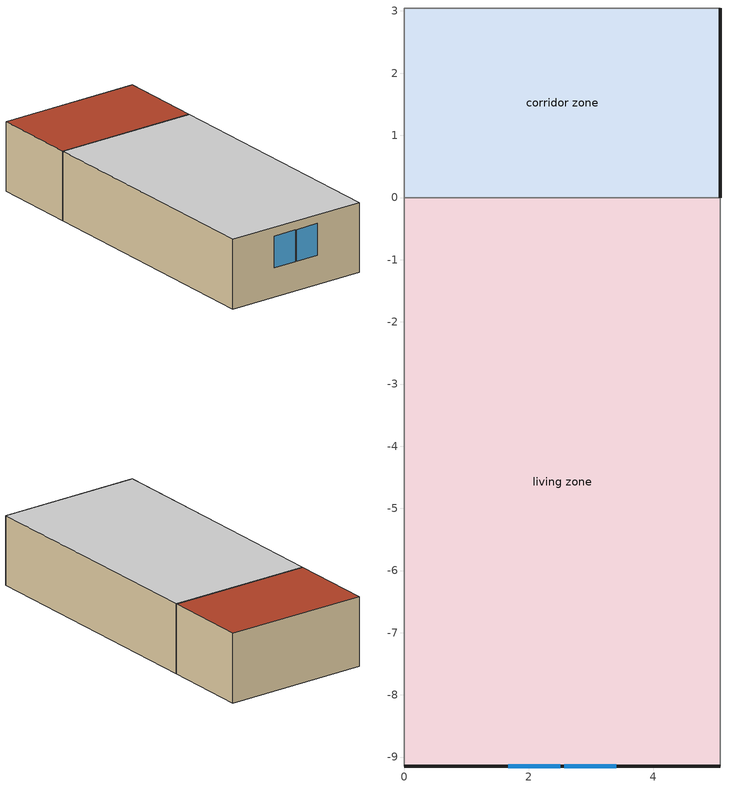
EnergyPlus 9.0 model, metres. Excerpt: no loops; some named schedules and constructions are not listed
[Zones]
corridor zone
 floor foundation (FloorFndGrndUnfinSlab): 0,0 0,3.05 5.08,3.05 5.08,0 z0
 wall outside (WallExtUninsUnfin): 5.08,0 5.08,3.05 z0:2.44
 wall adiabatic (WallIntUnfinUninsUnfin): 0,0 5.08,0 / 5.08,3.05 0,3.05 z0:2.44
 wall adiabatic (Adiabatic): 0,3.05 0,0 z0:2.44
 roof outside (RoofUnfinUninsExt 1): 5.08,0 5.08,3.05 0,3.05 0,0 z2.44
living zone
 floor foundation (FloorFndGrndFinSlab): 0,-9.14 0,0 5.08,0 5.08,-9.14 z0
 wall outside (WallExtInsFin): 0,-9.14 5.08,-9.14 z0:2.44
 wall adiabatic (WallIntFinUninsFin): 5.08,-9.14 5.08,0 0,0 0,-9.14 z0:2.44
 window (WindowConstruction): 1.67,-9.14 2.51,-9.14 / 2.57,-9.14 3.41,-9.14 z1.02:2.13
 ceiling adiabatic (RoofUnfinUninsExt 1): 5.08,-9.14 5.08,0 0,0 0,-9.14 z2.44
[Schedule:Week:Daily]
residential gas fireplace schedule Week Rule - Aug5-Aug25: residential gas fireplace schedule allday8, residential gas fireplace schedule allday8, residential gas fireplace schedule allday8, residential gas fireplace schedule allday8, residential gas fireplace schedule allday8, residential gas fireplace schedule allday8, residential gas fireplace schedule allday8, Schedule Day 53, residential gas fireplace schedule summer design, residential gas fireplace schedule winter design, Schedule Day 53, Schedule Day 53
residential gas fireplace schedule Week Rule - Aug26-Sep1: residential gas fireplace schedule allday8, residential gas fireplace schedule allday8, residential gas fireplace schedule allday8, residential gas fireplace schedule allday8, residential gas fireplace schedule allday8, residential gas fireplace schedule allday8, residential gas fireplace schedule allday9, Schedule Day 53, residential gas fireplace schedule summer design, residential gas fireplace schedule winter design, Schedule Day 53, Schedule Day 53
residential gas fireplace schedule Week Rule - Sep2-Sep29: residential gas fireplace schedule allday9, residential gas fireplace schedule allday9, residential gas fireplace schedule allday9, residential gas fireplace schedule allday9, residential gas fireplace schedule allday9, residential gas fireplace schedule allday9, residential gas fireplace schedule allday9, Schedule Day 53, residential gas fireplace schedule summer design, residential gas fireplace schedule winter design, Schedule Day 53, Schedule Day 53
residential gas fireplace schedule Week Rule - Sep30-Oct6: residential gas fireplace schedule allday9, residential gas fireplace schedule allday10, residential gas fireplace schedule allday10, residential gas fireplace schedule allday10, residential gas fireplace schedule allday10, residential gas fireplace schedule allday10, residential gas fireplace schedule allday10, Schedule Day 53, residential gas fireplace schedule summer design, residential gas fireplace schedule winter design, Schedule Day 53, Schedule Day 53
residential gas fireplace schedule Week Rule - Oct7-Oct27: residential gas fireplace schedule allday10, residential gas fireplace schedule allday10, residential gas fireplace schedule allday10, residential gas fireplace schedule allday10, residential gas fireplace schedule allday10, residential gas fireplace schedule allday10, residential gas fireplace schedule allday10, Schedule Day 53, residential gas fireplace schedule summer design, residential gas fireplace schedule winter design, Schedule Day 53, Schedule Day 53
residential gas fireplace schedule Week Rule - Oct28-Nov3: residential gas fireplace schedule allday10, residential gas fireplace schedule allday10, residential gas fireplace schedule allday10, residential gas fireplace schedule allday10, residential gas fireplace schedule allday11, residential gas fireplace schedule allday11, residential gas fireplace schedule allday11, Schedule Day 53, residential gas fireplace schedule summer design, residential gas fireplace schedule winter design, Schedule Day 53, Schedule Day 53
residential gas fireplace schedule Week Rule - Nov4-Nov24: residential gas fireplace schedule allday11, residential gas fireplace schedule allday11, residential gas fireplace schedule allday11, residential gas fireplace schedule allday11, residential gas fireplace schedule allday11, residential gas fireplace schedule allday11, residential gas fireplace schedule allday11, Schedule Day 53, residential gas fireplace schedule summer design, residential gas fireplace schedule winter design, Schedule Day 53, Schedule Day 53
residential gas fireplace schedule Week Rule - Nov25-Dec1: residential gas fireplace schedule allday11, residential gas fireplace schedule allday11, residential gas fireplace schedule allday11, residential gas fireplace schedule allday11, residential gas fireplace schedule allday11, residential gas fireplace schedule allday11, residential gas fireplace schedule allday12, Schedule Day 53, residential gas fireplace schedule summer design, residential gas fireplace schedule winter design, Schedule Day 53, Schedule Day 53
residential gas fireplace schedule Week Rule - Dec2-Dec31: residential gas fireplace schedule allday12, residential gas fireplace schedule allday12, residential gas fireplace schedule allday12, residential gas fireplace schedule allday12, residential gas fireplace schedule allday12, residential gas fireplace schedule allday12, residential gas fireplace schedule allday12, Schedule Day 53, residential gas fireplace schedule summer design, residential gas fireplace schedule winter design, Schedule Day 53, Schedule Day 53
residential gas grill schedule Week Rule - Jan1-Jan6: Schedule Day 56, residential gas grill schedule allday1, residential gas grill schedule allday1, residential gas grill schedule allday1, residential gas grill schedule allday1, residential gas grill schedule allday1, residential gas grill schedule allday1, Schedule Day 56, residential gas grill schedule summer design, residential gas grill schedule winter design, Schedule Day 56, Schedule Day 56
residential gas grill schedule Week Rule - Jan7-Jan27: residential gas grill schedule allday1, residential gas grill schedule allday1, residential gas grill schedule allday1, residential gas grill schedule allday1, residential gas grill schedule allday1, residential gas grill schedule allday1, residential gas grill schedule allday1, Schedule Day 56, residential gas grill schedule summer design, residential gas grill schedule winter design, Schedule Day 56, Schedule Day 56
residential gas grill schedule Week Rule - Jan28-Feb3: residential gas grill schedule allday1, residential gas grill schedule allday1, residential gas grill schedule allday1, residential gas grill schedule allday1, residential gas grill schedule allday2, residential gas grill schedule allday2, residential gas grill schedule allday2, Schedule Day 56, residential gas grill schedule summer design, residential gas grill schedule winter design, Schedule Day 56, Schedule Day 56
residential gas grill schedule Week Rule - Feb4-Feb24: residential gas grill schedule allday2, residential gas grill schedule allday2, residential gas grill schedule allday2, residential gas grill schedule allday2, residential gas grill schedule allday2, residential gas grill schedule allday2, residential gas grill schedule allday2, Schedule Day 56, residential gas grill schedule summer design, residential gas grill schedule winter design, Schedule Day 56, Schedule Day 56
residential gas grill schedule Week Rule - Feb25-Mar3: residential gas grill schedule allday2, residential gas grill schedule allday2, residential gas grill schedule allday2, residential gas grill schedule allday2, residential gas grill schedule allday3, residential gas grill schedule allday3, residential gas grill schedule allday3, Schedule Day 56, residential gas grill schedule summer design, residential gas grill schedule winter design, Schedule Day 56, Schedule Day 56
residential gas grill schedule Week Rule - Mar4-Mar31: residential gas grill schedule allday3, residential gas grill schedule allday3, residential gas grill schedule allday3, residential gas grill schedule allday3, residential gas grill schedule allday3, residential gas grill schedule allday3, residential gas grill schedule allday3, Schedule Day 56, residential gas grill schedule summer design, residential gas grill schedule winter design, Schedule Day 56, Schedule Day 56
residential gas grill schedule Week Rule - Apr1-Apr28: residential gas grill schedule allday4, residential gas grill schedule allday4, residential gas grill schedule allday4, residential gas grill schedule allday4, residential gas grill schedule allday4, residential gas grill schedule allday4, residential gas grill schedule allday4, Schedule Day 56, residential gas grill schedule summer design, residential gas grill schedule winter design, Schedule Day 56, Schedule Day 56
residential gas grill schedule Week Rule - Apr29-May5: residential gas grill schedule allday4, residential gas grill schedule allday4, residential gas grill schedule allday5, residential gas grill schedule allday5, residential gas grill schedule allday5, residential gas grill schedule allday5, residential gas grill schedule allday5, Schedule Day 56, residential gas grill schedule summer design, residential gas grill schedule winter design, Schedule Day 56, Schedule Day 56
residential gas grill schedule Week Rule - May6-May26: residential gas grill schedule allday5, residential gas grill schedule allday5, residential gas grill schedule allday5, residential gas grill schedule allday5, residential gas grill schedule allday5, residential gas grill schedule allday5, residential gas grill schedule allday5, Schedule Day 56, residential gas grill schedule summer design, residential gas grill schedule winter design, Schedule Day 56, Schedule Day 56
residential gas grill schedule Week Rule - May27-Jun2: residential gas grill schedule allday5, residential gas grill schedule allday5, residential gas grill schedule allday5, residential gas grill schedule allday5, residential gas grill schedule allday5, residential gas grill schedule allday6, residential gas grill schedule allday6, Schedule Day 56, residential gas grill schedule summer design, residential gas grill schedule winter design, Schedule Day 56, Schedule Day 56
residential gas grill schedule Week Rule - Jun3-Jun30: residential gas grill schedule allday6, residential gas grill schedule allday6, residential gas grill schedule allday6, residential gas grill schedule allday6, residential gas grill schedule allday6, residential gas grill schedule allday6, residential gas grill schedule allday6, Schedule Day 56, residential gas grill schedule summer design, residential gas grill schedule winter design, Schedule Day 56, Schedule Day 56
residential gas grill schedule Week Rule - Jul1-Jul28: residential gas grill schedule allday7, residential gas grill schedule allday7, residential gas grill schedule allday7, residential gas grill schedule allday7, residential gas grill schedule allday7, residential gas grill schedule allday7, residential gas grill schedule allday7, Schedule Day 56, residential gas grill schedule summer design, residential gas grill schedule winter design, Schedule Day 56, Schedule Day 56
residential gas grill schedule Week Rule - Jul29-Aug4: residential gas grill schedule allday7, residential gas grill schedule allday7, residential gas grill schedule allday7, residential gas grill schedule allday8, residential gas grill schedule allday8, residential gas grill schedule allday8, residential gas grill schedule allday8, Schedule Day 56, residential gas grill schedule summer design, residential gas grill schedule winter design, Schedule Day 56, Schedule Day 56
residential gas grill schedule Week Rule - Aug5-Aug25: residential gas grill schedule allday8, residential gas grill schedule allday8, residential gas grill schedule allday8, residential gas grill schedule allday8, residential gas grill schedule allday8, residential gas grill schedule allday8, residential gas grill schedule allday8, Schedule Day 56, residential gas grill schedule summer design, residential gas grill schedule winter design, Schedule Day 56, Schedule Day 56
residential gas grill schedule Week Rule - Aug26-Sep1: residential gas grill schedule allday8, residential gas grill schedule allday8, residential gas grill schedule allday8, residential gas grill schedule allday8, residential gas grill schedule allday8, residential gas grill schedule allday8, residential gas grill schedule allday9, Schedule Day 56, residential gas grill schedule summer design, residential gas grill schedule winter design, Schedule Day 56, Schedule Day 56
residential gas grill schedule Week Rule - Sep2-Sep29: residential gas grill schedule allday9, residential gas grill schedule allday9, residential gas grill schedule allday9, residential gas grill schedule allday9, residential gas grill schedule allday9, residential gas grill schedule allday9, residential gas grill schedule allday9, Schedule Day 56, residential gas grill schedule summer design, residential gas grill schedule winter design, Schedule Day 56, Schedule Day 56
residential gas grill schedule Week Rule - Sep30-Oct6: residential gas grill schedule allday9, residential gas grill schedule allday10, residential gas grill schedule allday10, residential gas grill schedule allday10, residential gas grill schedule allday10, residential gas grill schedule allday10, residential gas grill schedule allday10, Schedule Day 56, residential gas grill schedule summer design, residential gas grill schedule winter design, Schedule Day 56, Schedule Day 56
residential gas grill schedule Week Rule - Oct7-Oct27: residential gas grill schedule allday10, residential gas grill schedule allday10, residential gas grill schedule allday10, residential gas grill schedule allday10, residential gas grill schedule allday10, residential gas grill schedule allday10, residential gas grill schedule allday10, Schedule Day 56, residential gas grill schedule summer design, residential gas grill schedule winter design, Schedule Day 56, Schedule Day 56
residential gas grill schedule Week Rule - Oct28-Nov3: residential gas grill schedule allday10, residential gas grill schedule allday10, residential gas grill schedule allday10, residential gas grill schedule allday10, residential gas grill schedule allday11, residential gas grill schedule allday11, residential gas grill schedule allday11, Schedule Day 56, residential gas grill schedule summer design, residential gas grill schedule winter design, Schedule Day 56, Schedule Day 56
residential gas grill schedule Week Rule - Nov4-Nov24: residential gas grill schedule allday11, residential gas grill schedule allday11, residential gas grill schedule allday11, residential gas grill schedule allday11, residential gas grill schedule allday11, residential gas grill schedule allday11, residential gas grill schedule allday11, Schedule Day 56, residential gas grill schedule summer design, residential gas grill schedule winter design, Schedule Day 56, Schedule Day 56
residential gas grill schedule Week Rule - Nov25-Dec1: residential gas grill schedule allday11, residential gas grill schedule allday11, residential gas grill schedule allday11, residential gas grill schedule allday11, residential gas grill schedule allday11, residential gas grill schedule allday11, residential gas grill schedule allday12, Schedule Day 56, residential gas grill schedule summer design, residential gas grill schedule winter design, Schedule Day 56, Schedule Day 56
residential gas grill schedule Week Rule - Dec2-Dec31: residential gas grill schedule allday12, residential gas grill schedule allday12, residential gas grill schedule allday12, residential gas grill schedule allday12, residential gas grill schedule allday12, residential gas grill schedule allday12, residential gas grill schedule allday12, Schedule Day 56, residential gas grill schedule summer design, residential gas grill schedule winter design, Schedule Day 56, Schedule Day 56
residential gas lighting schedule Week Rule - Jan1-Jan6: Schedule Day 59, residential gas lighting schedule allday1, residential gas lighting schedule allday1, residential gas lighting schedule allday1, residential gas lighting schedule allday1, residential gas lighting schedule allday1, residential gas lighting schedule allday1, Schedule Day 59, residential gas lighting schedule summer design, residential gas lighting schedule winter design, Schedule Day 59, Schedule Day 59
residential gas lighting schedule Week Rule - Jan7-Jan27: residential gas lighting schedule allday1, residential gas lighting schedule allday1, residential gas lighting schedule allday1, residential gas lighting schedule allday1, residential gas lighting schedule allday1, residential gas lighting schedule allday1, residential gas lighting schedule allday1, Schedule Day 59, residential gas lighting schedule summer design, residential gas lighting schedule winter design, Schedule Day 59, Schedule Day 59
residential gas lighting schedule Week Rule - Jan28-Feb3: residential gas lighting schedule allday1, residential gas lighting schedule allday1, residential gas lighting schedule allday1, residential gas lighting schedule allday1, residential gas lighting schedule allday2, residential gas lighting schedule allday2, residential gas lighting schedule allday2, Schedule Day 59, residential gas lighting schedule summer design, residential gas lighting schedule winter design, Schedule Day 59, Schedule Day 59
residential gas lighting schedule Week Rule - Feb4-Feb24: residential gas lighting schedule allday2, residential gas lighting schedule allday2, residential gas lighting schedule allday2, residential gas lighting schedule allday2, residential gas lighting schedule allday2, residential gas lighting schedule allday2, residential gas lighting schedule allday2, Schedule Day 59, residential gas lighting schedule summer design, residential gas lighting schedule winter design, Schedule Day 59, Schedule Day 59
residential gas lighting schedule Week Rule - Feb25-Mar3: residential gas lighting schedule allday2, residential gas lighting schedule allday2, residential gas lighting schedule allday2, residential gas lighting schedule allday2, residential gas lighting schedule allday3, residential gas lighting schedule allday3, residential gas lighting schedule allday3, Schedule Day 59, residential gas lighting schedule summer design, residential gas lighting schedule winter design, Schedule Day 59, Schedule Day 59
residential gas lighting schedule Week Rule - Mar4-Mar31: residential gas lighting schedule allday3, residential gas lighting schedule allday3, residential gas lighting schedule allday3, residential gas lighting schedule allday3, residential gas lighting schedule allday3, residential gas lighting schedule allday3, residential gas lighting schedule allday3, Schedule Day 59, residential gas lighting schedule summer design, residential gas lighting schedule winter design, Schedule Day 59, Schedule Day 59
residential gas lighting schedule Week Rule - Apr1-Apr28: residential gas lighting schedule allday4, residential gas lighting schedule allday4, residential gas lighting schedule allday4, residential gas lighting schedule allday4, residential gas lighting schedule allday4, residential gas lighting schedule allday4, residential gas lighting schedule allday4, Schedule Day 59, residential gas lighting schedule summer design, residential gas lighting schedule winter design, Schedule Day 59, Schedule Day 59
residential gas lighting schedule Week Rule - Apr29-May5: residential gas lighting schedule allday4, residential gas lighting schedule allday4, residential gas lighting schedule allday5, residential gas lighting schedule allday5, residential gas lighting schedule allday5, residential gas lighting schedule allday5, residential gas lighting schedule allday5, Schedule Day 59, residential gas lighting schedule summer design, residential gas lighting schedule winter design, Schedule Day 59, Schedule Day 59
residential gas lighting schedule Week Rule - May6-May26: residential gas lighting schedule allday5, residential gas lighting schedule allday5, residential gas lighting schedule allday5, residential gas lighting schedule allday5, residential gas lighting schedule allday5, residential gas lighting schedule allday5, residential gas lighting schedule allday5, Schedule Day 59, residential gas lighting schedule summer design, residential gas lighting schedule winter design, Schedule Day 59, Schedule Day 59
residential gas lighting schedule Week Rule - May27-Jun2: residential gas lighting schedule allday5, residential gas lighting schedule allday5, residential gas lighting schedule allday5, residential gas lighting schedule allday5, residential gas lighting schedule allday5, residential gas lighting schedule allday6, residential gas lighting schedule allday6, Schedule Day 59, residential gas lighting schedule summer design, residential gas lighting schedule winter design, Schedule Day 59, Schedule Day 59
residential gas lighting schedule Week Rule - Jun3-Jun30: residential gas lighting schedule allday6, residential gas lighting schedule allday6, residential gas lighting schedule allday6, residential gas lighting schedule allday6, residential gas lighting schedule allday6, residential gas lighting schedule allday6, residential gas lighting schedule allday6, Schedule Day 59, residential gas lighting schedule summer design, residential gas lighting schedule winter design, Schedule Day 59, Schedule Day 59
residential gas lighting schedule Week Rule - Jul1-Jul28: residential gas lighting schedule allday7, residential gas lighting schedule allday7, residential gas lighting schedule allday7, residential gas lighting schedule allday7, residential gas lighting schedule allday7, residential gas lighting schedule allday7, residential gas lighting schedule allday7, Schedule Day 59, residential gas lighting schedule summer design, residential gas lighting schedule winter design, Schedule Day 59, Schedule Day 59
residential gas lighting schedule Week Rule - Jul29-Aug4: residential gas lighting schedule allday7, residential gas lighting schedule allday7, residential gas lighting schedule allday7, residential gas lighting schedule allday8, residential gas lighting schedule allday8, residential gas lighting schedule allday8, residential gas lighting schedule allday8, Schedule Day 59, residential gas lighting schedule summer design, residential gas lighting schedule winter design, Schedule Day 59, Schedule Day 59
residential gas lighting schedule Week Rule - Aug5-Aug25: residential gas lighting schedule allday8, residential gas lighting schedule allday8, residential gas lighting schedule allday8, residential gas lighting schedule allday8, residential gas lighting schedule allday8, residential gas lighting schedule allday8, residential gas lighting schedule allday8, Schedule Day 59, residential gas lighting schedule summer design, residential gas lighting schedule winter design, Schedule Day 59, Schedule Day 59
residential gas lighting schedule Week Rule - Aug26-Sep1: residential gas lighting schedule allday8, residential gas lighting schedule allday8, residential gas lighting schedule allday8, residential gas lighting schedule allday8, residential gas lighting schedule allday8, residential gas lighting schedule allday8, residential gas lighting schedule allday9, Schedule Day 59, residential gas lighting schedule summer design, residential gas lighting schedule winter design, Schedule Day 59, Schedule Day 59
residential gas lighting schedule Week Rule - Sep2-Sep29: residential gas lighting schedule allday9, residential gas lighting schedule allday9, residential gas lighting schedule allday9, residential gas lighting schedule allday9, residential gas lighting schedule allday9, residential gas lighting schedule allday9, residential gas lighting schedule allday9, Schedule Day 59, residential gas lighting schedule summer design, residential gas lighting schedule winter design, Schedule Day 59, Schedule Day 59
residential gas lighting schedule Week Rule - Sep30-Oct6: residential gas lighting schedule allday9, residential gas lighting schedule allday10, residential gas lighting schedule allday10, residential gas lighting schedule allday10, residential gas lighting schedule allday10, residential gas lighting schedule allday10, residential gas lighting schedule allday10, Schedule Day 59, residential gas lighting schedule summer design, residential gas lighting schedule winter design, Schedule Day 59, Schedule Day 59
residential gas lighting schedule Week Rule - Oct7-Oct27: residential gas lighting schedule allday10, residential gas lighting schedule allday10, residential gas lighting schedule allday10, residential gas lighting schedule allday10, residential gas lighting schedule allday10, residential gas lighting schedule allday10, residential gas lighting schedule allday10, Schedule Day 59, residential gas lighting schedule summer design, residential gas lighting schedule winter design, Schedule Day 59, Schedule Day 59
residential gas lighting schedule Week Rule - Oct28-Nov3: residential gas lighting schedule allday10, residential gas lighting schedule allday10, residential gas lighting schedule allday10, residential gas lighting schedule allday10, residential gas lighting schedule allday11, residential gas lighting schedule allday11, residential gas lighting schedule allday11, Schedule Day 59, residential gas lighting schedule summer design, residential gas lighting schedule winter design, Schedule Day 59, Schedule Day 59
residential gas lighting schedule Week Rule - Nov4-Nov24: residential gas lighting schedule allday11, residential gas lighting schedule allday11, residential gas lighting schedule allday11, residential gas lighting schedule allday11, residential gas lighting schedule allday11, residential gas lighting schedule allday11, residential gas lighting schedule allday11, Schedule Day 59, residential gas lighting schedule summer design, residential gas lighting schedule winter design, Schedule Day 59, Schedule Day 59
residential gas lighting schedule Week Rule - Nov25-Dec1: residential gas lighting schedule allday11, residential gas lighting schedule allday11, residential gas lighting schedule allday11, residential gas lighting schedule allday11, residential gas lighting schedule allday11, residential gas lighting schedule allday11, residential gas lighting schedule allday12, Schedule Day 59, residential gas lighting schedule summer design, residential gas lighting schedule winter design, Schedule Day 59, Schedule Day 59
residential gas lighting schedule Week Rule - Dec2-Dec31: residential gas lighting schedule allday12, residential gas lighting schedule allday12, residential gas lighting schedule allday12, residential gas lighting schedule allday12, residential gas lighting schedule allday12, residential gas lighting schedule allday12, residential gas lighting schedule allday12, Schedule Day 59, residential gas lighting schedule summer design, residential gas lighting schedule winter design, Schedule Day 59, Schedule Day 59
residential hot water distribution schedule Week Rule - Jan1-Jan6: Schedule Day 9, residential hot water distribution schedule allday1, residential hot water distribution schedule allday1, residential hot water distribution schedule allday1, residential hot water distribution schedule allday1, residential hot water distribution schedule allday1, residential hot water distribution schedule allday1, Schedule Day 9, Schedule Day 9, Schedule Day 9, Schedule Day 9, Schedule Day 9
residential hot water distribution schedule Week Rule - Jan7-Jan27: residential hot water distribution schedule allday1, residential hot water distribution schedule allday1, residential hot water distribution schedule allday1, residential hot water distribution schedule allday1, residential hot water distribution schedule allday1, residential hot water distribution schedule allday1, residential hot water distribution schedule allday1, Schedule Day 9, Schedule Day 9, Schedule Day 9, Schedule Day 9, Schedule Day 9
residential hot water distribution schedule Week Rule - Jan28-Feb3: residential hot water distribution schedule allday1, residential hot water distribution schedule allday1, residential hot water distribution schedule allday1, residential hot water distribution schedule allday1, residential hot water distribution schedule allday2, residential hot water distribution schedule allday2, residential hot water distribution schedule allday2, Schedule Day 9, Schedule Day 9, Schedule Day 9, Schedule Day 9, Schedule Day 9
residential hot water distribution schedule Week Rule - Feb4-Feb24: residential hot water distribution schedule allday2, residential hot water distribution schedule allday2, residential hot water distribution schedule allday2, residential hot water distribution schedule allday2, residential hot water distribution schedule allday2, residential hot water distribution schedule allday2, residential hot water distribution schedule allday2, Schedule Day 9, Schedule Day 9, Schedule Day 9, Schedule Day 9, Schedule Day 9
residential hot water distribution schedule Week Rule - Feb25-Mar3: residential hot water distribution schedule allday2, residential hot water distribution schedule allday2, residential hot water distribution schedule allday2, residential hot water distribution schedule allday2, residential hot water distribution schedule allday3, residential hot water distribution schedule allday3, residential hot water distribution schedule allday3, Schedule Day 9, Schedule Day 9, Schedule Day 9, Schedule Day 9, Schedule Day 9
residential hot water distribution schedule Week Rule - Mar4-Mar31: residential hot water distribution schedule allday3, residential hot water distribution schedule allday3, residential hot water distribution schedule allday3, residential hot water distribution schedule allday3, residential hot water distribution schedule allday3, residential hot water distribution schedule allday3, residential hot water distribution schedule allday3, Schedule Day 9, Schedule Day 9, Schedule Day 9, Schedule Day 9, Schedule Day 9
residential hot water distribution schedule Week Rule - Apr1-Apr28: residential hot water distribution schedule allday4, residential hot water distribution schedule allday4, residential hot water distribution schedule allday4, residential hot water distribution schedule allday4, residential hot water distribution schedule allday4, residential hot water distribution schedule allday4, residential hot water distribution schedule allday4, Schedule Day 9, Schedule Day 9, Schedule Day 9, Schedule Day 9, Schedule Day 9
residential hot water distribution schedule Week Rule - Apr29-May5: residential hot water distribution schedule allday4, residential hot water distribution schedule allday4, residential hot water distribution schedule allday5, residential hot water distribution schedule allday5, residential hot water distribution schedule allday5, residential hot water distribution schedule allday5, residential hot water distribution schedule allday5, Schedule Day 9, Schedule Day 9, Schedule Day 9, Schedule Day 9, Schedule Day 9
residential hot water distribution schedule Week Rule - May6-May26: residential hot water distribution schedule allday5, residential hot water distribution schedule allday5, residential hot water distribution schedule allday5, residential hot water distribution schedule allday5, residential hot water distribution schedule allday5, residential hot water distribution schedule allday5, residential hot water distribution schedule allday5, Schedule Day 9, Schedule Day 9, Schedule Day 9, Schedule Day 9, Schedule Day 9
residential hot water distribution schedule Week Rule - May27-Jun2: residential hot water distribution schedule allday5, residential hot water distribution schedule allday5, residential hot water distribution schedule allday5, residential hot water distribution schedule allday5, residential hot water distribution schedule allday5, residential hot water distribution schedule allday6, residential hot water distribution schedule allday6, Schedule Day 9, Schedule Day 9, Schedule Day 9, Schedule Day 9, Schedule Day 9
residential hot water distribution schedule Week Rule - Jun3-Jun30: residential hot water distribution schedule allday6, residential hot water distribution schedule allday6, residential hot water distribution schedule allday6, residential hot water distribution schedule allday6, residential hot water distribution schedule allday6, residential hot water distribution schedule allday6, residential hot water distribution schedule allday6, Schedule Day 9, Schedule Day 9, Schedule Day 9, Schedule Day 9, Schedule Day 9
residential hot water distribution schedule Week Rule - Jul1-Jul28: residential hot water distribution schedule allday7, residential hot water distribution schedule allday7, residential hot water distribution schedule allday7, residential hot water distribution schedule allday7, residential hot water distribution schedule allday7, residential hot water distribution schedule allday7, residential hot water distribution schedule allday7, Schedule Day 9, Schedule Day 9, Schedule Day 9, Schedule Day 9, Schedule Day 9
residential hot water distribution schedule Week Rule - Jul29-Aug4: residential hot water distribution schedule allday7, residential hot water distribution schedule allday7, residential hot water distribution schedule allday7, residential hot water distribution schedule allday8, residential hot water distribution schedule allday8, residential hot water distribution schedule allday8, residential hot water distribution schedule allday8, Schedule Day 9, Schedule Day 9, Schedule Day 9, Schedule Day 9, Schedule Day 9
residential hot water distribution schedule Week Rule - Aug5-Aug25: residential hot water distribution schedule allday8, residential hot water distribution schedule allday8, residential hot water distribution schedule allday8, residential hot water distribution schedule allday8, residential hot water distribution schedule allday8, residential hot water distribution schedule allday8, residential hot water distribution schedule allday8, Schedule Day 9, Schedule Day 9, Schedule Day 9, Schedule Day 9, Schedule Day 9
residential hot water distribution schedule Week Rule - Aug26-Sep1: residential hot water distribution schedule allday8, residential hot water distribution schedule allday8, residential hot water distribution schedule allday8, residential hot water distribution schedule allday8, residential hot water distribution schedule allday8, residential hot water distribution schedule allday8, residential hot water distribution schedule allday9, Schedule Day 9, Schedule Day 9, Schedule Day 9, Schedule Day 9, Schedule Day 9
residential hot water distribution schedule Week Rule - Sep2-Sep29: residential hot water distribution schedule allday9, residential hot water distribution schedule allday9, residential hot water distribution schedule allday9, residential hot water distribution schedule allday9, residential hot water distribution schedule allday9, residential hot water distribution schedule allday9, residential hot water distribution schedule allday9, Schedule Day 9, Schedule Day 9, Schedule Day 9, Schedule Day 9, Schedule Day 9
residential hot water distribution schedule Week Rule - Sep30-Oct6: residential hot water distribution schedule allday9, residential hot water distribution schedule allday10, residential hot water distribution schedule allday10, residential hot water distribution schedule allday10, residential hot water distribution schedule allday10, residential hot water distribution schedule allday10, residential hot water distribution schedule allday10, Schedule Day 9, Schedule Day 9, Schedule Day 9, Schedule Day 9, Schedule Day 9
residential hot water distribution schedule Week Rule - Oct7-Oct27: residential hot water distribution schedule allday10, residential hot water distribution schedule allday10, residential hot water distribution schedule allday10, residential hot water distribution schedule allday10, residential hot water distribution schedule allday10, residential hot water distribution schedule allday10, residential hot water distribution schedule allday10, Schedule Day 9, Schedule Day 9, Schedule Day 9, Schedule Day 9, Schedule Day 9
residential hot water distribution schedule Week Rule - Oct28-Nov3: residential hot water distribution schedule allday10, residential hot water distribution schedule allday10, residential hot water distribution schedule allday10, residential hot water distribution schedule allday10, residential hot water distribution schedule allday11, residential hot water distribution schedule allday11, residential hot water distribution schedule allday11, Schedule Day 9, Schedule Day 9, Schedule Day 9, Schedule Day 9, Schedule Day 9
residential hot water distribution schedule Week Rule - Nov4-Nov24: residential hot water distribution schedule allday11, residential hot water distribution schedule allday11, residential hot water distribution schedule allday11, residential hot water distribution schedule allday11, residential hot water distribution schedule allday11, residential hot water distribution schedule allday11, residential hot water distribution schedule allday11, Schedule Day 9, Schedule Day 9, Schedule Day 9, Schedule Day 9, Schedule Day 9
residential hot water distribution schedule Week Rule - Nov25-Dec1: residential hot water distribution schedule allday11, residential hot water distribution schedule allday11, residential hot water distribution schedule allday11, residential hot water distribution schedule allday11, residential hot water distribution schedule allday11, residential hot water distribution schedule allday11, residential hot water distribution schedule allday12, Schedule Day 9, Schedule Day 9, Schedule Day 9, Schedule Day 9, Schedule Day 9
residential hot water distribution schedule Week Rule - Dec2-Dec31: residential hot water distribution schedule allday12, residential hot water distribution schedule allday12, residential hot water distribution schedule allday12, residential hot water distribution schedule allday12, residential hot water distribution schedule allday12, residential hot water distribution schedule allday12, residential hot water distribution schedule allday12, Schedule Day 9, Schedule Day 9, Schedule Day 9, Schedule Day 9, Schedule Day 9
residential misc plug loads schedule Week Rule - Jan1-Jan6: Schedule Day 27, residential misc plug loads schedule allday1, residential misc plug loads schedule allday1, residential misc plug loads schedule allday1, residential misc plug loads schedule allday1, residential misc plug loads schedule allday1, residential misc plug loads schedule allday1, Schedule Day 27, residential misc plug loads schedule summer design, residential misc plug loads schedule winter design, Schedule Day 27, Schedule Day 27
residential misc plug loads schedule Week Rule - Jan7-Jan27: residential misc plug loads schedule allday1, residential misc plug loads schedule allday1, residential misc plug loads schedule allday1, residential misc plug loads schedule allday1, residential misc plug loads schedule allday1, residential misc plug loads schedule allday1, residential misc plug loads schedule allday1, Schedule Day 27, residential misc plug loads schedule summer design, residential misc plug loads schedule winter design, Schedule Day 27, Schedule Day 27
residential misc plug loads schedule Week Rule - Jan28-Feb3: residential misc plug loads schedule allday1, residential misc plug loads schedule allday1, residential misc plug loads schedule allday1, residential misc plug loads schedule allday1, residential misc plug loads schedule allday2, residential misc plug loads schedule allday2, residential misc plug loads schedule allday2, Schedule Day 27, residential misc plug loads schedule summer design, residential misc plug loads schedule winter design, Schedule Day 27, Schedule Day 27
residential misc plug loads schedule Week Rule - Feb4-Feb24: residential misc plug loads schedule allday2, residential misc plug loads schedule allday2, residential misc plug loads schedule allday2, residential misc plug loads schedule allday2, residential misc plug loads schedule allday2, residential misc plug loads schedule allday2, residential misc plug loads schedule allday2, Schedule Day 27, residential misc plug loads schedule summer design, residential misc plug loads schedule winter design, Schedule Day 27, Schedule Day 27
residential misc plug loads schedule Week Rule - Feb25-Mar3: residential misc plug loads schedule allday2, residential misc plug loads schedule allday2, residential misc plug loads schedule allday2, residential misc plug loads schedule allday2, residential misc plug loads schedule allday3, residential misc plug loads schedule allday3, residential misc plug loads schedule allday3, Schedule Day 27, residential misc plug loads schedule summer design, residential misc plug loads schedule winter design, Schedule Day 27, Schedule Day 27
residential misc plug loads schedule Week Rule - Mar4-Mar31: residential misc plug loads schedule allday3, residential misc plug loads schedule allday3, residential misc plug loads schedule allday3, residential misc plug loads schedule allday3, residential misc plug loads schedule allday3, residential misc plug loads schedule allday3, residential misc plug loads schedule allday3, Schedule Day 27, residential misc plug loads schedule summer design, residential misc plug loads schedule winter design, Schedule Day 27, Schedule Day 27
residential misc plug loads schedule Week Rule - Apr1-Apr28: residential misc plug loads schedule allday4, residential misc plug loads schedule allday4, residential misc plug loads schedule allday4, residential misc plug loads schedule allday4, residential misc plug loads schedule allday4, residential misc plug loads schedule allday4, residential misc plug loads schedule allday4, Schedule Day 27, residential misc plug loads schedule summer design, residential misc plug loads schedule winter design, Schedule Day 27, Schedule Day 27
residential misc plug loads schedule Week Rule - Apr29-May5: residential misc plug loads schedule allday4, residential misc plug loads schedule allday4, residential misc plug loads schedule allday5, residential misc plug loads schedule allday5, residential misc plug loads schedule allday5, residential misc plug loads schedule allday5, residential misc plug loads schedule allday5, Schedule Day 27, residential misc plug loads schedule summer design, residential misc plug loads schedule winter design, Schedule Day 27, Schedule Day 27
residential misc plug loads schedule Week Rule - May6-May26: residential misc plug loads schedule allday5, residential misc plug loads schedule allday5, residential misc plug loads schedule allday5, residential misc plug loads schedule allday5, residential misc plug loads schedule allday5, residential misc plug loads schedule allday5, residential misc plug loads schedule allday5, Schedule Day 27, residential misc plug loads schedule summer design, residential misc plug loads schedule winter design, Schedule Day 27, Schedule Day 27
residential misc plug loads schedule Week Rule - May27-Jun2: residential misc plug loads schedule allday5, residential misc plug loads schedule allday5, residential misc plug loads schedule allday5, residential misc plug loads schedule allday5, residential misc plug loads schedule allday5, residential misc plug loads schedule allday6, residential misc plug loads schedule allday6, Schedule Day 27, residential misc plug loads schedule summer design, residential misc plug loads schedule winter design, Schedule Day 27, Schedule Day 27
residential misc plug loads schedule Week Rule - Jun3-Jun30: residential misc plug loads schedule allday6, residential misc plug loads schedule allday6, residential misc plug loads schedule allday6, residential misc plug loads schedule allday6, residential misc plug loads schedule allday6, residential misc plug loads schedule allday6, residential misc plug loads schedule allday6, Schedule Day 27, residential misc plug loads schedule summer design, residential misc plug loads schedule winter design, Schedule Day 27, Schedule Day 27
residential misc plug loads schedule Week Rule - Jul1-Jul28: residential misc plug loads schedule allday7, residential misc plug loads schedule allday7, residential misc plug loads schedule allday7, residential misc plug loads schedule allday7, residential misc plug loads schedule allday7, residential misc plug loads schedule allday7, residential misc plug loads schedule allday7, Schedule Day 27, residential misc plug loads schedule summer design, residential misc plug loads schedule winter design, Schedule Day 27, Schedule Day 27
residential misc plug loads schedule Week Rule - Jul29-Aug4: residential misc plug loads schedule allday7, residential misc plug loads schedule allday7, residential misc plug loads schedule allday7, residential misc plug loads schedule allday8, residential misc plug loads schedule allday8, residential misc plug loads schedule allday8, residential misc plug loads schedule allday8, Schedule Day 27, residential misc plug loads schedule summer design, residential misc plug loads schedule winter design, Schedule Day 27, Schedule Day 27
residential misc plug loads schedule Week Rule - Aug5-Aug25: residential misc plug loads schedule allday8, residential misc plug loads schedule allday8, residential misc plug loads schedule allday8, residential misc plug loads schedule allday8, residential misc plug loads schedule allday8, residential misc plug loads schedule allday8, residential misc plug loads schedule allday8, Schedule Day 27, residential misc plug loads schedule summer design, residential misc plug loads schedule winter design, Schedule Day 27, Schedule Day 27
residential misc plug loads schedule Week Rule - Aug26-Sep1: residential misc plug loads schedule allday8, residential misc plug loads schedule allday8, residential misc plug loads schedule allday8, residential misc plug loads schedule allday8, residential misc plug loads schedule allday8, residential misc plug loads schedule allday8, residential misc plug loads schedule allday9, Schedule Day 27, residential misc plug loads schedule summer design, residential misc plug loads schedule winter design, Schedule Day 27, Schedule Day 27
residential misc plug loads schedule Week Rule - Sep2-Sep29: residential misc plug loads schedule allday9, residential misc plug loads schedule allday9, residential misc plug loads schedule allday9, residential misc plug loads schedule allday9, residential misc plug loads schedule allday9, residential misc plug loads schedule allday9, residential misc plug loads schedule allday9, Schedule Day 27, residential misc plug loads schedule summer design, residential misc plug loads schedule winter design, Schedule Day 27, Schedule Day 27
residential misc plug loads schedule Week Rule - Sep30-Oct6: residential misc plug loads schedule allday9, residential misc plug loads schedule allday10, residential misc plug loads schedule allday10, residential misc plug loads schedule allday10, residential misc plug loads schedule allday10, residential misc plug loads schedule allday10, residential misc plug loads schedule allday10, Schedule Day 27, residential misc plug loads schedule summer design, residential misc plug loads schedule winter design, Schedule Day 27, Schedule Day 27
residential misc plug loads schedule Week Rule - Oct7-Oct27: residential misc plug loads schedule allday10, residential misc plug loads schedule allday10, residential misc plug loads schedule allday10, residential misc plug loads schedule allday10, residential misc plug loads schedule allday10, residential misc plug loads schedule allday10, residential misc plug loads schedule allday10, Schedule Day 27, residential misc plug loads schedule summer design, residential misc plug loads schedule winter design, Schedule Day 27, Schedule Day 27
residential misc plug loads schedule Week Rule - Oct28-Nov3: residential misc plug loads schedule allday10, residential misc plug loads schedule allday10, residential misc plug loads schedule allday10, residential misc plug loads schedule allday10, residential misc plug loads schedule allday11, residential misc plug loads schedule allday11, residential misc plug loads schedule allday11, Schedule Day 27, residential misc plug loads schedule summer design, residential misc plug loads schedule winter design, Schedule Day 27, Schedule Day 27
residential misc plug loads schedule Week Rule - Nov4-Nov24: residential misc plug loads schedule allday11, residential misc plug loads schedule allday11, residential misc plug loads schedule allday11, residential misc plug loads schedule allday11, residential misc plug loads schedule allday11, residential misc plug loads schedule allday11, residential misc plug loads schedule allday11, Schedule Day 27, residential misc plug loads schedule summer design, residential misc plug loads schedule winter design, Schedule Day 27, Schedule Day 27
residential misc plug loads schedule Week Rule - Nov25-Dec1: residential misc plug loads schedule allday11, residential misc plug loads schedule allday11, residential misc plug loads schedule allday11, residential misc plug loads schedule allday11, residential misc plug loads schedule allday11, residential misc plug loads schedule allday11, residential misc plug loads schedule allday12, Schedule Day 27, residential misc plug loads schedule summer design, residential misc plug loads schedule winter design, Schedule Day 27, Schedule Day 27
residential misc plug loads schedule Week Rule - Dec2-Dec31: residential misc plug loads schedule allday12, residential misc plug loads schedule allday12, residential misc plug loads schedule allday12, residential misc plug loads schedule allday12, residential misc plug loads schedule allday12, residential misc plug loads schedule allday12, residential misc plug loads schedule allday12, Schedule Day 27, residential misc plug loads schedule summer design, residential misc plug loads schedule winter design, Schedule Day 27, Schedule Day 27
residential occupants schedule Week Rule - Jan1-Jan6: Schedule Day 3, residential occupants schedule allday1, residential occupants schedule allday1, residential occupants schedule allday1, residential occupants schedule allday1, residential occupants schedule allday1, residential occupants schedule allday1, Schedule Day 3, residential occupants schedule summer design, residential occupants schedule winter design, Schedule Day 3, Schedule Day 3
residential occupants schedule Week Rule - Jan7-Jan27: residential occupants schedule allday1, residential occupants schedule allday1, residential occupants schedule allday1, residential occupants schedule allday1, residential occupants schedule allday1, residential occupants schedule allday1, residential occupants schedule allday1, Schedule Day 3, residential occupants schedule summer design, residential occupants schedule winter design, Schedule Day 3, Schedule Day 3
residential occupants schedule Week Rule - Jan28-Feb3: residential occupants schedule allday1, residential occupants schedule allday1, residential occupants schedule allday1, residential occupants schedule allday1, residential occupants schedule allday2, residential occupants schedule allday2, residential occupants schedule allday2, Schedule Day 3, residential occupants schedule summer design, residential occupants schedule winter design, Schedule Day 3, Schedule Day 3
residential occupants schedule Week Rule - Feb4-Feb24: residential occupants schedule allday2, residential occupants schedule allday2, residential occupants schedule allday2, residential occupants schedule allday2, residential occupants schedule allday2, residential occupants schedule allday2, residential occupants schedule allday2, Schedule Day 3, residential occupants schedule summer design, residential occupants schedule winter design, Schedule Day 3, Schedule Day 3
residential occupants schedule Week Rule - Feb25-Mar3: residential occupants schedule allday2, residential occupants schedule allday2, residential occupants schedule allday2, residential occupants schedule allday2, residential occupants schedule allday3, residential occupants schedule allday3, residential occupants schedule allday3, Schedule Day 3, residential occupants schedule summer design, residential occupants schedule winter design, Schedule Day 3, Schedule Day 3
residential occupants schedule Week Rule - Mar4-Mar31: residential occupants schedule allday3, residential occupants schedule allday3, residential occupants schedule allday3, residential occupants schedule allday3, residential occupants schedule allday3, residential occupants schedule allday3, residential occupants schedule allday3, Schedule Day 3, residential occupants schedule summer design, residential occupants schedule winter design, Schedule Day 3, Schedule Day 3
residential occupants schedule Week Rule - Apr1-Apr28: residential occupants schedule allday4, residential occupants schedule allday4, residential occupants schedule allday4, residential occupants schedule allday4, residential occupants schedule allday4, residential occupants schedule allday4, residential occupants schedule allday4, Schedule Day 3, residential occupants schedule summer design, residential occupants schedule winter design, Schedule Day 3, Schedule Day 3
residential occupants schedule Week Rule - Apr29-May5: residential occupants schedule allday4, residential occupants schedule allday4, residential occupants schedule allday5, residential occupants schedule allday5, residential occupants schedule allday5, residential occupants schedule allday5, residential occupants schedule allday5, Schedule Day 3, residential occupants schedule summer design, residential occupants schedule winter design, Schedule Day 3, Schedule Day 3
residential occupants schedule Week Rule - May6-May26: residential occupants schedule allday5, residential occupants schedule allday5, residential occupants schedule allday5, residential occupants schedule allday5, residential occupants schedule allday5, residential occupants schedule allday5, residential occupants schedule allday5, Schedule Day 3, residential occupants schedule summer design, residential occupants schedule winter design, Schedule Day 3, Schedule Day 3
residential occupants schedule Week Rule - May27-Jun2: residential occupants schedule allday5, residential occupants schedule allday5, residential occupants schedule allday5, residential occupants schedule allday5, residential occupants schedule allday5, residential occupants schedule allday6, residential occupants schedule allday6, Schedule Day 3, residential occupants schedule summer design, residential occupants schedule winter design, Schedule Day 3, Schedule Day 3
residential occupants schedule Week Rule - Jun3-Jun30: residential occupants schedule allday6, residential occupants schedule allday6, residential occupants schedule allday6, residential occupants schedule allday6, residential occupants schedule allday6, residential occupants schedule allday6, residential occupants schedule allday6, Schedule Day 3, residential occupants schedule summer design, residential occupants schedule winter design, Schedule Day 3, Schedule Day 3
residential occupants schedule Week Rule - Jul1-Jul28: residential occupants schedule allday7, residential occupants schedule allday7, residential occupants schedule allday7, residential occupants schedule allday7, residential occupants schedule allday7, residential occupants schedule allday7, residential occupants schedule allday7, Schedule Day 3, residential occupants schedule summer design, residential occupants schedule winter design, Schedule Day 3, Schedule Day 3
residential occupants schedule Week Rule - Jul29-Aug4: residential occupants schedule allday7, residential occupants schedule allday7, residential occupants schedule allday7, residential occupants schedule allday8, residential occupants schedule allday8, residential occupants schedule allday8, residential occupants schedule allday8, Schedule Day 3, residential occupants schedule summer design, residential occupants schedule winter design, Schedule Day 3, Schedule Day 3
residential occupants schedule Week Rule - Aug5-Aug25: residential occupants schedule allday8, residential occupants schedule allday8, residential occupants schedule allday8, residential occupants schedule allday8, residential occupants schedule allday8, residential occupants schedule allday8, residential occupants schedule allday8, Schedule Day 3, residential occupants schedule summer design, residential occupants schedule winter design, Schedule Day 3, Schedule Day 3
residential occupants schedule Week Rule - Aug26-Sep1: residential occupants schedule allday8, residential occupants schedule allday8, residential occupants schedule allday8, residential occupants schedule allday8, residential occupants schedule allday8, residential occupants schedule allday8, residential occupants schedule allday9, Schedule Day 3, residential occupants schedule summer design, residential occupants schedule winter design, Schedule Day 3, Schedule Day 3
residential occupants schedule Week Rule - Sep2-Sep29: residential occupants schedule allday9, residential occupants schedule allday9, residential occupants schedule allday9, residential occupants schedule allday9, residential occupants schedule allday9, residential occupants schedule allday9, residential occupants schedule allday9, Schedule Day 3, residential occupants schedule summer design, residential occupants schedule winter design, Schedule Day 3, Schedule Day 3
residential occupants schedule Week Rule - Sep30-Oct6: residential occupants schedule allday9, residential occupants schedule allday10, residential occupants schedule allday10, residential occupants schedule allday10, residential occupants schedule allday10, residential occupants schedule allday10, residential occupants schedule allday10, Schedule Day 3, residential occupants schedule summer design, residential occupants schedule winter design, Schedule Day 3, Schedule Day 3
residential occupants schedule Week Rule - Oct7-Oct27: residential occupants schedule allday10, residential occupants schedule allday10, residential occupants schedule allday10, residential occupants schedule allday10, residential occupants schedule allday10, residential occupants schedule allday10, residential occupants schedule allday10, Schedule Day 3, residential occupants schedule summer design, residential occupants schedule winter design, Schedule Day 3, Schedule Day 3
residential occupants schedule Week Rule - Oct28-Nov3: residential occupants schedule allday10, residential occupants schedule allday10, residential occupants schedule allday10, residential occupants schedule allday10, residential occupants schedule allday11, residential occupants schedule allday11, residential occupants schedule allday11, Schedule Day 3, residential occupants schedule summer design, residential occupants schedule winter design, Schedule Day 3, Schedule Day 3
residential occupants schedule Week Rule - Nov4-Nov24: residential occupants schedule allday11, residential occupants schedule allday11, residential occupants schedule allday11, residential occupants schedule allday11, residential occupants schedule allday11, residential occupants schedule allday11, residential occupants schedule allday11, Schedule Day 3, residential occupants schedule summer design, residential occupants schedule winter design, Schedule Day 3, Schedule Day 3
residential occupants schedule Week Rule - Nov25-Dec1: residential occupants schedule allday11, residential occupants schedule allday11, residential occupants schedule allday11, residential occupants schedule allday11, residential occupants schedule allday11, residential occupants schedule allday11, residential occupants schedule allday12, Schedule Day 3, residential occupants schedule summer design, residential occupants schedule winter design, Schedule Day 3, Schedule Day 3
residential occupants schedule Week Rule - Dec2-Dec31: residential occupants schedule allday12, residential occupants schedule allday12, residential occupants schedule allday12, residential occupants schedule allday12, residential occupants schedule allday12, residential occupants schedule allday12, residential occupants schedule allday12, Schedule Day 3, residential occupants schedule summer design, residential occupants schedule winter design, Schedule Day 3, Schedule Day 3
residential range electric|false schedule Week Rule - Jan1-Jan6: Schedule Day 21, residential range electric|false schedule allday1, residential range electric|false schedule allday1, residential range electric|false schedule allday1, residential range electric|false schedule allday1, residential range electric|false schedule allday1, residential range electric|false schedule allday1, Schedule Day 21, residential range electric|false schedule summer design, residential range electric|false schedule winter design, Schedule Day 21, Schedule Day 21
residential range electric|false schedule Week Rule - Jan7-Jan27: residential range electric|false schedule allday1, residential range electric|false schedule allday1, residential range electric|false schedule allday1, residential range electric|false schedule allday1, residential range electric|false schedule allday1, residential range electric|false schedule allday1, residential range electric|false schedule allday1, Schedule Day 21, residential range electric|false schedule summer design, residential range electric|false schedule winter design, Schedule Day 21, Schedule Day 21
residential range electric|false schedule Week Rule - Jan28-Feb3: residential range electric|false schedule allday1, residential range electric|false schedule allday1, residential range electric|false schedule allday1, residential range electric|false schedule allday1, residential range electric|false schedule allday2, residential range electric|false schedule allday2, residential range electric|false schedule allday2, Schedule Day 21, residential range electric|false schedule summer design, residential range electric|false schedule winter design, Schedule Day 21, Schedule Day 21
residential range electric|false schedule Week Rule - Feb4-Feb24: residential range electric|false schedule allday2, residential range electric|false schedule allday2, residential range electric|false schedule allday2, residential range electric|false schedule allday2, residential range electric|false schedule allday2, residential range electric|false schedule allday2, residential range electric|false schedule allday2, Schedule Day 21, residential range electric|false schedule summer design, residential range electric|false schedule winter design, Schedule Day 21, Schedule Day 21
residential range electric|false schedule Week Rule - Feb25-Mar3: residential range electric|false schedule allday2, residential range electric|false schedule allday2, residential range electric|false schedule allday2, residential range electric|false schedule allday2, residential range electric|false schedule allday3, residential range electric|false schedule allday3, residential range electric|false schedule allday3, Schedule Day 21, residential range electric|false schedule summer design, residential range electric|false schedule winter design, Schedule Day 21, Schedule Day 21
residential range electric|false schedule Week Rule - Mar4-Mar31: residential range electric|false schedule allday3, residential range electric|false schedule allday3, residential range electric|false schedule allday3, residential range electric|false schedule allday3, residential range electric|false schedule allday3, residential range electric|false schedule allday3, residential range electric|false schedule allday3, Schedule Day 21, residential range electric|false schedule summer design, residential range electric|false schedule winter design, Schedule Day 21, Schedule Day 21
residential range electric|false schedule Week Rule - Apr1-Apr28: residential range electric|false schedule allday4, residential range electric|false schedule allday4, residential range electric|false schedule allday4, residential range electric|false schedule allday4, residential range electric|false schedule allday4, residential range electric|false schedule allday4, residential range electric|false schedule allday4, Schedule Day 21, residential range electric|false schedule summer design, residential range electric|false schedule winter design, Schedule Day 21, Schedule Day 21
residential range electric|false schedule Week Rule - Apr29-May5: residential range electric|false schedule allday4, residential range electric|false schedule allday4, residential range electric|false schedule allday5, residential range electric|false schedule allday5, residential range electric|false schedule allday5, residential range electric|false schedule allday5, residential range electric|false schedule allday5, Schedule Day 21, residential range electric|false schedule summer design, residential range electric|false schedule winter design, Schedule Day 21, Schedule Day 21
residential range electric|false schedule Week Rule - May6-May26: residential range electric|false schedule allday5, residential range electric|false schedule allday5, residential range electric|false schedule allday5, residential range electric|false schedule allday5, residential range electric|false schedule allday5, residential range electric|false schedule allday5, residential range electric|false schedule allday5, Schedule Day 21, residential range electric|false schedule summer design, residential range electric|false schedule winter design, Schedule Day 21, Schedule Day 21
residential range electric|false schedule Week Rule - May27-Jun2: residential range electric|false schedule allday5, residential range electric|false schedule allday5, residential range electric|false schedule allday5, residential range electric|false schedule allday5, residential range electric|false schedule allday5, residential range electric|false schedule allday6, residential range electric|false schedule allday6, Schedule Day 21, residential range electric|false schedule summer design, residential range electric|false schedule winter design, Schedule Day 21, Schedule Day 21
residential range electric|false schedule Week Rule - Jun3-Jun30: residential range electric|false schedule allday6, residential range electric|false schedule allday6, residential range electric|false schedule allday6, residential range electric|false schedule allday6, residential range electric|false schedule allday6, residential range electric|false schedule allday6, residential range electric|false schedule allday6, Schedule Day 21, residential range electric|false schedule summer design, residential range electric|false schedule winter design, Schedule Day 21, Schedule Day 21
residential range electric|false schedule Week Rule - Jul1-Jul28: residential range electric|false schedule allday7, residential range electric|false schedule allday7, residential range electric|false schedule allday7, residential range electric|false schedule allday7, residential range electric|false schedule allday7, residential range electric|false schedule allday7, residential range electric|false schedule allday7, Schedule Day 21, residential range electric|false schedule summer design, residential range electric|false schedule winter design, Schedule Day 21, Schedule Day 21
residential range electric|false schedule Week Rule - Jul29-Aug4: residential range electric|false schedule allday7, residential range electric|false schedule allday7, residential range electric|false schedule allday7, residential range electric|false schedule allday8, residential range electric|false schedule allday8, residential range electric|false schedule allday8, residential range electric|false schedule allday8, Schedule Day 21, residential range electric|false schedule summer design, residential range electric|false schedule winter design, Schedule Day 21, Schedule Day 21
residential range electric|false schedule Week Rule - Aug5-Aug25: residential range electric|false schedule allday8, residential range electric|false schedule allday8, residential range electric|false schedule allday8, residential range electric|false schedule allday8, residential range electric|false schedule allday8, residential range electric|false schedule allday8, residential range electric|false schedule allday8, Schedule Day 21, residential range electric|false schedule summer design, residential range electric|false schedule winter design, Schedule Day 21, Schedule Day 21
residential range electric|false schedule Week Rule - Aug26-Sep1: residential range electric|false schedule allday8, residential range electric|false schedule allday8, residential range electric|false schedule allday8, residential range electric|false schedule allday8, residential range electric|false schedule allday8, residential range electric|false schedule allday8, residential range electric|false schedule allday9, Schedule Day 21, residential range electric|false schedule summer design, residential range electric|false schedule winter design, Schedule Day 21, Schedule Day 21
residential range electric|false schedule Week Rule - Sep2-Sep29: residential range electric|false schedule allday9, residential range electric|false schedule allday9, residential range electric|false schedule allday9, residential range electric|false schedule allday9, residential range electric|false schedule allday9, residential range electric|false schedule allday9, residential range electric|false schedule allday9, Schedule Day 21, residential range electric|false schedule summer design, residential range electric|false schedule winter design, Schedule Day 21, Schedule Day 21
residential range electric|false schedule Week Rule - Sep30-Oct6: residential range electric|false schedule allday9, residential range electric|false schedule allday10, residential range electric|false schedule allday10, residential range electric|false schedule allday10, residential range electric|false schedule allday10, residential range electric|false schedule allday10, residential range electric|false schedule allday10, Schedule Day 21, residential range electric|false schedule summer design, residential range electric|false schedule winter design, Schedule Day 21, Schedule Day 21
residential range electric|false schedule Week Rule - Oct7-Oct27: residential range electric|false schedule allday10, residential range electric|false schedule allday10, residential range electric|false schedule allday10, residential range electric|false schedule allday10, residential range electric|false schedule allday10, residential range electric|false schedule allday10, residential range electric|false schedule allday10, Schedule Day 21, residential range electric|false schedule summer design, residential range electric|false schedule winter design, Schedule Day 21, Schedule Day 21
residential range electric|false schedule Week Rule - Oct28-Nov3: residential range electric|false schedule allday10, residential range electric|false schedule allday10, residential range electric|false schedule allday10, residential range electric|false schedule allday10, residential range electric|false schedule allday11, residential range electric|false schedule allday11, residential range electric|false schedule allday11, Schedule Day 21, residential range electric|false schedule summer design, residential range electric|false schedule winter design, Schedule Day 21, Schedule Day 21
residential range electric|false schedule Week Rule - Nov4-Nov24: residential range electric|false schedule allday11, residential range electric|false schedule allday11, residential range electric|false schedule allday11, residential range electric|false schedule allday11, residential range electric|false schedule allday11, residential range electric|false schedule allday11, residential range electric|false schedule allday11, Schedule Day 21, residential range electric|false schedule summer design, residential range electric|false schedule winter design, Schedule Day 21, Schedule Day 21
residential range electric|false schedule Week Rule - Nov25-Dec1: residential range electric|false schedule allday11, residential range electric|false schedule allday11, residential range electric|false schedule allday11, residential range electric|false schedule allday11, residential range electric|false schedule allday11, residential range electric|false schedule allday11, residential range electric|false schedule allday12, Schedule Day 21, residential range electric|false schedule summer design, residential range electric|false schedule winter design, Schedule Day 21, Schedule Day 21
residential range electric|false schedule Week Rule - Dec2-Dec31: residential range electric|false schedule allday12, residential range electric|false schedule allday12, residential range electric|false schedule allday12, residential range electric|false schedule allday12, residential range electric|false schedule allday12, residential range electric|false schedule allday12, residential range electric|false schedule allday12, Schedule Day 21, residential range electric|false schedule summer design, residential range electric|false schedule winter design, Schedule Day 21, Schedule Day 21
residential refrigerator schedule Week Rule - Jan1-Jan6: Schedule Day 16, residential refrigerator schedule allday1, residential refrigerator schedule allday1, residential refrigerator schedule allday1, residential refrigerator schedule allday1, residential refrigerator schedule allday1, residential refrigerator schedule allday1, Schedule Day 16, residential refrigerator schedule summer design, residential refrigerator schedule winter design, Schedule Day 16, Schedule Day 16
residential refrigerator schedule Week Rule - Jan7-Jan27: residential refrigerator schedule allday1, residential refrigerator schedule allday1, residential refrigerator schedule allday1, residential refrigerator schedule allday1, residential refrigerator schedule allday1, residential refrigerator schedule allday1, residential refrigerator schedule allday1, Schedule Day 16, residential refrigerator schedule summer design, residential refrigerator schedule winter design, Schedule Day 16, Schedule Day 16
residential refrigerator schedule Week Rule - Jan28-Feb3: residential refrigerator schedule allday1, residential refrigerator schedule allday1, residential refrigerator schedule allday1, residential refrigerator schedule allday1, residential refrigerator schedule allday2, residential refrigerator schedule allday2, residential refrigerator schedule allday2, Schedule Day 16, residential refrigerator schedule summer design, residential refrigerator schedule winter design, Schedule Day 16, Schedule Day 16
residential refrigerator schedule Week Rule - Feb4-Feb24: residential refrigerator schedule allday2, residential refrigerator schedule allday2, residential refrigerator schedule allday2, residential refrigerator schedule allday2, residential refrigerator schedule allday2, residential refrigerator schedule allday2, residential refrigerator schedule allday2, Schedule Day 16, residential refrigerator schedule summer design, residential refrigerator schedule winter design, Schedule Day 16, Schedule Day 16
residential refrigerator schedule Week Rule - Feb25-Mar3: residential refrigerator schedule allday2, residential refrigerator schedule allday2, residential refrigerator schedule allday2, residential refrigerator schedule allday2, residential refrigerator schedule allday3, residential refrigerator schedule allday3, residential refrigerator schedule allday3, Schedule Day 16, residential refrigerator schedule summer design, residential refrigerator schedule winter design, Schedule Day 16, Schedule Day 16
residential refrigerator schedule Week Rule - Mar4-Mar31: residential refrigerator schedule allday3, residential refrigerator schedule allday3, residential refrigerator schedule allday3, residential refrigerator schedule allday3, residential refrigerator schedule allday3, residential refrigerator schedule allday3, residential refrigerator schedule allday3, Schedule Day 16, residential refrigerator schedule summer design, residential refrigerator schedule winter design, Schedule Day 16, Schedule Day 16
residential refrigerator schedule Week Rule - Apr1-Apr28: residential refrigerator schedule allday4, residential refrigerator schedule allday4, residential refrigerator schedule allday4, residential refrigerator schedule allday4, residential refrigerator schedule allday4, residential refrigerator schedule allday4, residential refrigerator schedule allday4, Schedule Day 16, residential refrigerator schedule summer design, residential refrigerator schedule winter design, Schedule Day 16, Schedule Day 16
residential refrigerator schedule Week Rule - Apr29-May5: residential refrigerator schedule allday4, residential refrigerator schedule allday4, residential refrigerator schedule allday5, residential refrigerator schedule allday5, residential refrigerator schedule allday5, residential refrigerator schedule allday5, residential refrigerator schedule allday5, Schedule Day 16, residential refrigerator schedule summer design, residential refrigerator schedule winter design, Schedule Day 16, Schedule Day 16
